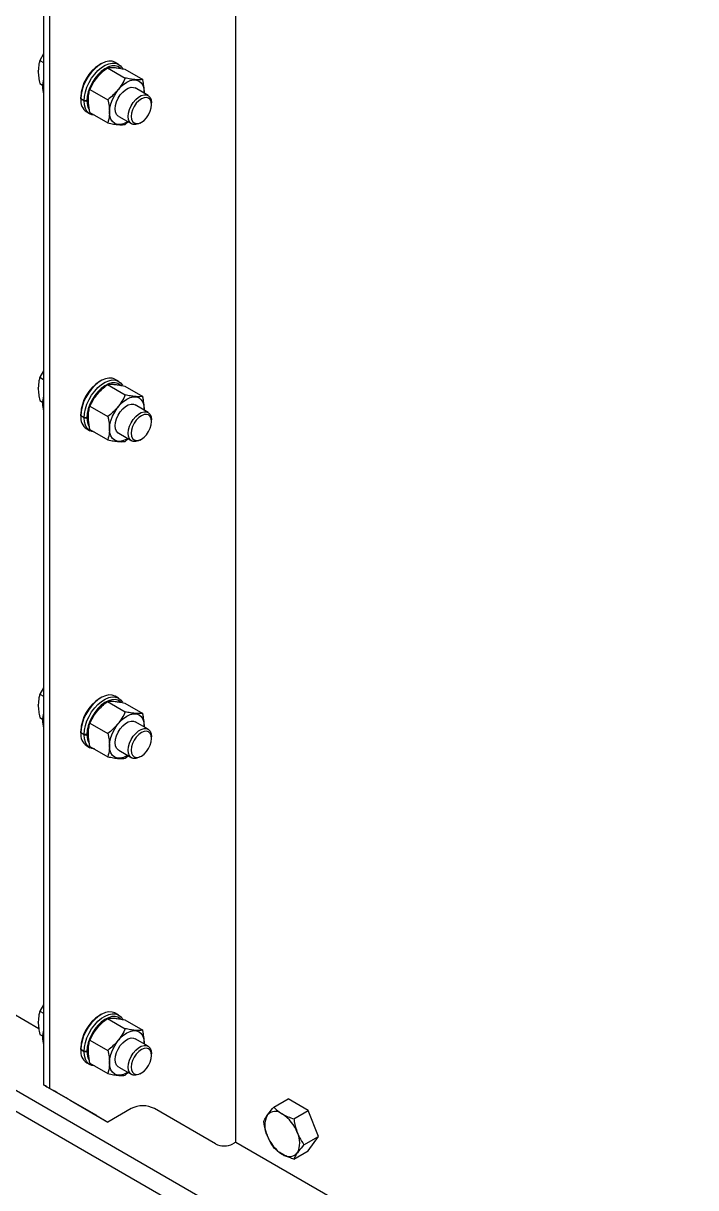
# Model space of a CAD drawing. Header units: millimetres. Extents: x 1293 to 41893, y 1011 to 26911.
# Drawn here: x 7381.7 to 7554.9, y 21902.5 to 22202.5 of the extents above; entities that cross this region are included whole.
import ezdxf

# ---------------------------------------------------------------- set-up
doc = ezdxf.new("R2010")
doc.units = ezdxf.units.MM
doc.header["$LTSCALE"] = 50
doc.layers.add('STRUC', color=4, linetype='Continuous')

msp = doc.modelspace()

# ---------------------------------------------------------------- linework, layer by layer
at = {"color": 7, "linetype": 'Continuous', "lineweight": 25}
for p, q in [((7436.4362742, 21914.2091743), (7436.4362742, 22368.7393658)), ((7386.8632843, 22357.4000026), (7386.8632843, 21929.0046652)), ((7388.5415749, 21928.0359321), (7388.5415749, 22354.9126081)), ((7386.8632843, 22194.5847072), (7385.9502796, 22192.9274821)), ((7385.9502796, 22192.9274821), (7386.8632843, 22192.4004157)), ((7401.7135385, 22192.0318193), (7401.3394219, 22191.8157762)), ((7403.3529795, 22191.058714), (7407.972429, 22188.3919626)), ((7406.2412298, 22191.9096703), (7405.3970857, 22192.3969843)), ((7407.8432393, 22190.6575042), (7412.4624254, 22187.9909048)), ((7385.5493253, 22190.1226907), (7385.5493253, 22190.2080438)), ((7385.9502796, 22186.9403204), (7386.6826445, 22186.5175352)), ((7398.8629832, 22185.4733127), (7403.4821692, 22182.8067133)), ((7413.8582336, 22183.8952737), (7410.5091968, 22185.8286315)), ((7412.849369, 22184.735137), (7412.8440517, 22184.4807484)), ((7396.5058365, 22183.0108374), (7396.5058365, 22183.4428533)), ((7397.3499805, 22182.5235233), (7396.5058365, 22183.0108374)), ((7396.5059967, 22183.0107449), (7396.5059979, 22182.9635712)), ((7397.350142, 22182.4762572), (7396.5059979, 22182.9635712)), ((7398.0983352, 22182.5235233), (7397.3499805, 22182.5235233)), ((7397.350142, 22182.4762572), (7398.0984851, 22182.4796528)), ((7398.4760396, 22182.7415675), (7398.0983352, 22182.5235233)), ((7398.4761778, 22182.7011244), (7398.0984851, 22182.4796528)), ((7414.7351577, 22181.5250481), (7414.7351577, 22181.957064)), ((7398.0316843, 22179.6383525), (7398.8758284, 22179.1510385)), ((7398.8629832, 22179.4857996), (7403.4821692, 22176.8192003)), ((7406.2762075, 22178.4960845), (7409.6252443, 22176.5627267)), ((7407.972429, 22176.4179904), (7408.7322064, 22177.0782665)), ((7411.7422255, 22176.7725917), (7412.116342, 22176.9886347)), ((7386.8632843, 22112.930626), (7385.9502796, 22111.273401)), ((7385.9502796, 22111.273401), (7386.8632843, 22110.7463346)), ((7401.7135385, 22110.3777381), (7401.3394219, 22110.161695)), ((7403.3529795, 22109.4046329), (7407.972429, 22106.7378814)), ((7406.2412298, 22110.2555892), (7405.3970857, 22110.7429032)), ((7385.5493253, 22108.4686096), (7385.5493253, 22108.5539626)), ((7407.8432393, 22109.003423), (7412.4624254, 22106.3368236)), ((7385.9502796, 22105.2862392), (7386.6826445, 22104.863454)), ((7398.8629832, 22103.8192315), (7403.4821692, 22101.1526321)), ((7413.8582336, 22102.2411925), (7410.5091968, 22104.1745503)), ((7396.5058365, 22101.3567562), (7396.5058365, 22101.7887721)), ((7397.3499805, 22100.8694422), (7396.5058365, 22101.3567562)), ((7396.5059967, 22101.3566637), (7396.5059979, 22101.30949)), ((7397.350142, 22100.822176), (7396.5059979, 22101.30949)), ((7398.0983352, 22100.8694422), (7397.3499805, 22100.8694422)), ((7397.350142, 22100.822176), (7398.0984851, 22100.8255716)), ((7398.4760396, 22101.0874863), (7398.0983352, 22100.8694422)), ((7398.4761778, 22101.0470432), (7398.0984851, 22100.8255716)), ((7412.849369, 22103.0810558), (7412.8440517, 22102.8266673)), ((7398.0316843, 22097.9842713), (7398.8758284, 22097.4969573)), ((7398.8629832, 22097.8317185), (7403.4821692, 22095.1651191)), ((7414.7351577, 22099.8709669), (7414.7351577, 22100.3029828)), ((7406.2762075, 22096.8420033), (7409.6252443, 22094.9086455)), ((7407.972429, 22094.7639092), (7408.7322064, 22095.4241853)), ((7411.7422255, 22095.1185105), (7412.116342, 22095.3345536)), ((7386.8632843, 22031.2765448), (7385.9502796, 22029.6193198)), ((7385.9502796, 22029.6193198), (7386.8632843, 22029.0922534)), ((7401.7135385, 22028.7236569), (7401.3394219, 22028.5076138)), ((7406.2412298, 22028.601508), (7405.3970857, 22029.088822)), ((7385.5493253, 22026.8145284), (7385.5493253, 22026.8998814)), ((7403.3529795, 22027.7505517), (7407.972429, 22025.0838002)), ((7407.8432393, 22027.3493418), (7412.4624254, 22024.6827424)), ((7385.9502796, 22023.632158), (7386.6826445, 22023.2093728)), ((7413.8582336, 22020.5871113), (7410.5091968, 22022.5204691)), ((7396.5058365, 22019.702675), (7396.5058365, 22020.1346909)), ((7397.3499805, 22019.215361), (7396.5058365, 22019.702675)), ((7396.5059967, 22019.7025825), (7396.5059979, 22019.6554088)), ((7397.350142, 22019.1680948), (7396.5059979, 22019.6554088)), ((7398.4760396, 22019.4334051), (7398.0983352, 22019.215361)), ((7398.4761778, 22019.392962), (7398.0984851, 22019.1714904)), ((7398.8629832, 22022.1651503), (7403.4821692, 22019.4985509)), ((7412.849369, 22021.4269746), (7412.8440517, 22021.1725861)), ((7398.0983352, 22019.215361), (7397.3499805, 22019.215361)), ((7397.350142, 22019.1680948), (7398.0984851, 22019.1714904)), ((7414.7351577, 22018.2168857), (7414.7351577, 22018.6489016)), ((7398.0316843, 22016.3301901), (7398.8758284, 22015.8428761)), ((7398.8629832, 22016.1776373), (7403.4821692, 22013.5110379)), ((7406.2762075, 22015.1879221), (7409.6252443, 22013.2545643)), ((7407.972429, 22013.109828), (7408.7322064, 22013.7701041)), ((7411.7422255, 22013.4644293), (7412.116342, 22013.6804724)), ((7357.5702979, 21959.7375334), (7385.6753817, 21943.5128139)), ((7386.8632843, 21949.6224636), (7385.9502796, 21947.9652386)), ((7385.9502796, 21947.9652386), (7386.8632843, 21947.4381722)), ((7406.2412298, 21946.9474268), (7405.3970857, 21947.4347408)), ((7385.5493253, 21945.1604472), (7385.5493253, 21945.2458002)), ((7401.7135385, 21947.0695757), (7401.3394219, 21946.8535326)), ((7403.3529795, 21946.0964705), (7407.972429, 21943.429719)), ((7407.8432393, 21945.6952606), (7412.4624254, 21943.0286612)), ((7385.9502796, 21941.9780769), (7386.6826445, 21941.5552916)), ((7360.6135706, 21938.6256169), (7538.161741, 21836.1292399)), ((7396.5058365, 21938.0485938), (7396.5058365, 21938.4806097)), ((7398.8629832, 21940.5110691), (7403.4821692, 21937.8444697)), ((7413.8582336, 21938.9330301), (7410.5091968, 21940.866388)), ((7412.849369, 21939.7728934), (7412.8440517, 21939.5185049)), ((7397.3499805, 21937.5612798), (7396.5058365, 21938.0485938)), ((7396.5059967, 21938.0485013), (7396.5059979, 21938.0013276)), ((7397.350142, 21937.5140136), (7396.5059979, 21938.0013276)), ((7398.0983352, 21937.5612798), (7397.3499805, 21937.5612798)), ((7397.350142, 21937.5140136), (7398.0984851, 21937.5174092)), ((7398.4760396, 21937.7793239), (7398.0983352, 21937.5612798)), ((7398.4761778, 21937.7388809), (7398.0984851, 21937.5174092)), ((7414.7351577, 21936.5628045), (7414.7351577, 21936.9948205)), ((7398.0316843, 21934.6761089), (7398.8758284, 21934.1887949)), ((7398.8629832, 21934.5235561), (7403.4821692, 21931.8569567)), ((7406.2762075, 21933.5338409), (7409.6252443, 21931.6004831)), ((7407.972429, 21931.4557468), (7408.7322064, 21932.1160229)), ((7411.7422255, 21931.8103481), (7412.116342, 21932.0263912)), ((7387.7932202, 21928.467948), (7389.2899296, 21927.6039161)), ((7387.7932202, 21928.4675267), (7397.521831, 21922.8494935)), ((7388.5415749, 21928.0359321), (7400.5152498, 21921.1214297)), ((7393.7800577, 21925.011399), (7403.5086685, 21919.3933658)), ((7446.2149259, 21923.1974773), (7449.9305211, 21925.3424448)), ((7455.1152744, 21922.3493504), (7449.9305211, 21925.3424448)), ((7397.521831, 21922.8494935), (7403.5086685, 21919.3933658)), ((7409.4955059, 21922.8494935), (7403.5086685, 21919.3933658)), ((7431.1977915, 21913.7771584), (7415.4823433, 21922.8494935)), ((7444.5362618, 21921.1480594), (7444.4993049, 21921.0954763)), ((7448.4433053, 21921.4481294), (7448.3693914, 21921.490799)), ((7451.3996792, 21920.204383), (7455.1152744, 21922.3493504)), ((7457.707651, 21915.6677691), (7455.1152744, 21922.3493504)), ((7444.4993049, 21915.9843601), (7444.5362618, 21915.8891074)), ((7452.3133918, 21916.5845), (7452.2764348, 21916.6797527)), ((7453.9920559, 21913.5228016), (7457.707651, 21915.6677691)), ((7455.1152744, 21911.9792821), (7457.707651, 21915.6677691)), ((7436.4362742, 21914.2091743), (7435.6879196, 21913.7771584)), ((7436.4362742, 21914.2091743), (7554.9255419, 21845.8067761)), ((7451.3996792, 21909.8343147), (7455.1152744, 21911.9792821)), ((7452.2764348, 21911.4208006), (7452.3133918, 21911.4733837)), ((7448.3693914, 21911.1207307), (7448.4433053, 21911.0780611))]:
    msp.add_line(p, q, dxfattribs=at)
at = {"color": 7, "linetype": 'Continuous', "lineweight": 25, "flags": 128}
for points in [[(7405.3970857, 22192.3969843), (7405.3027925, 22192.4487003), (7404.5720129, 22192.6959262), (7403.7496163, 22192.7290437), (7402.8619691, 22192.5469908), (7401.9375297, 22192.1556045), (7401.0059362, 22191.5674326), (7400.0970559, 22190.8013323), (7399.2400281, 22189.8818653), (7398.4623294, 22188.83851), (7397.7888934, 22187.7047171), (7397.2413108, 22186.5168364), (7396.8371372, 22185.3129522), (7396.5893309, 22184.1316616), (7396.5058365, 22183.0108374)], [(7397.3499805, 22182.5235233), (7397.4334749, 22183.6443476), (7397.6812813, 22184.8256382), (7398.0854548, 22186.0295224), (7398.6330375, 22187.2174031), (7399.3064735, 22188.351196), (7400.0841722, 22189.3945513), (7400.9412, 22190.3140183), (7401.8500803, 22191.0801186), (7402.7816738, 22191.6682905), (7403.7061131, 22192.0596768), (7404.5937604, 22192.2417297), (7405.416157, 22192.2086122), (7406.1469365, 22191.9613863), (7406.7626698, 22191.5079781), (7407.2380356, 22190.8729283)], [(7406.7332656, 22190.9585533), (7406.7234908, 22190.9672204), (7406.088072, 22191.365363), (7405.3388949, 22191.5453522), (7404.5029691, 22191.500699), (7403.6104315, 22191.2330133), (7402.6934605, 22190.7519458), (7401.7851147, 22190.07484), (7400.9181424, 22189.2261073), (7400.1237998, 22188.2363464), (7399.4307249, 22187.1412406), (7398.8639047, 22185.9802709), (7398.4437743, 22184.7952931), (7398.1854804, 22183.6290284), (7398.0983352, 22182.5235233)], [(7408.6110624, 22177.1482014), (7408.3927021, 22177.0159637), (7407.5232496, 22176.6129259), (7406.6872096, 22176.4231497), (7405.9167107, 22176.4539281), (7405.2413628, 22176.7040782), (7404.6871191, 22177.1639869), (7404.2752789, 22177.8159803), (7404.0216689, 22178.6350025), (7403.9360353, 22179.589579), (7404.0216689, 22180.643026), (7404.2752789, 22181.75486), (7404.6871191, 22182.882354), (7405.2413628, 22183.9821789), (7405.9167107, 22185.0120691), (7406.6872096, 22185.9324465), (7407.5232496, 22186.7079416), (7408.3927021, 22187.3087524), (7409.2621547, 22187.7117901), (7410.0981947, 22187.9015663), (7410.8686936, 22187.8707879), (7411.5440415, 22187.6206378), (7412.0982852, 22187.1607291), (7412.5101254, 22186.5087357), (7412.7637354, 22185.6897135), (7412.849369, 22184.735137)], [(7406.2762075, 22178.4960845), (7406.1520961, 22178.5766746), (7405.7421615, 22179.0258298), (7405.4862667, 22179.6572686), (7405.3992834, 22180.4342942), (7405.4862667, 22181.3117485), (7405.7421615, 22182.2386371), (7406.1520961, 22183.1610927), (7406.6922465, 22184.0255055), (7407.3312212, 22184.7816389), (7408.0318854, 22185.3855492), (7408.7535189, 22185.8021394), (7409.454183, 22186.0071987), (7410.0931578, 22185.9888098), (7410.5091968, 22185.8286315)], [(7400.0295906, 22178.8123315), (7399.3386102, 22178.9438974), (7398.6601149, 22179.2910907), (7398.1066049, 22179.838318), (7397.6958259, 22180.5680351), (7397.4409478, 22181.4568467), (7397.350142, 22182.4762572)], [(7411.7422255, 22176.7725917), (7411.3809222, 22176.5892188), (7410.6802581, 22176.3841595), (7410.0412833, 22176.4025484), (7409.5011329, 22176.6433167), (7409.0911984, 22177.092472), (7408.8353036, 22177.7239108), (7408.7483203, 22178.5009363), (7408.8353036, 22179.3783907), (7409.0911984, 22180.3052793), (7409.5011329, 22181.2277349), (7410.0412833, 22182.0921477), (7410.6802581, 22182.8482811), (7411.3809222, 22183.4521914), (7412.1025557, 22183.8687815), (7412.8032199, 22184.0738408), (7413.4421946, 22184.055452), (7413.9823451, 22183.8146836), (7414.3922796, 22183.3655284), (7414.6481744, 22182.7340896), (7414.7351577, 22181.957064)], [(7414.7351577, 22181.5250481), (7414.6459092, 22182.2563509), (7414.3842459, 22182.8347726), (7413.9679997, 22183.2208946), (7413.425537, 22183.3884034), (7412.7938259, 22183.3258835), (7412.1159163, 22183.0375955), (7411.4380068, 22182.5431858), (7410.8062956, 22181.8763475), (7410.263833, 22181.0825247), (7409.8475868, 22180.2158151), (7409.5859234, 22179.3352833), (7409.496675, 22178.5009363), (7409.5859234, 22177.7696335), (7409.8475868, 22177.1912118), (7410.263833, 22176.8050898), (7410.8062956, 22176.637581), (7411.4380068, 22176.700101), (7412.1159163, 22176.9883889), (7412.7938259, 22177.4827987), (7413.425537, 22178.1496369), (7413.9679997, 22178.9434597), (7414.3842459, 22179.8101694), (7414.6459092, 22180.6907011), (7414.7351577, 22181.5250481)], [(7405.3970857, 22110.7429032), (7405.3027925, 22110.7946191), (7404.5720129, 22111.041845), (7403.7496163, 22111.0749625), (7402.8619691, 22110.8929096), (7401.9375297, 22110.5015233), (7401.0059362, 22109.9133514), (7400.0970559, 22109.1472511), (7399.2400281, 22108.2277841), (7398.4623294, 22107.1844288), (7397.7888934, 22106.0506359), (7397.2413108, 22104.8627553), (7396.8371372, 22103.6588711), (7396.5893309, 22102.4775804), (7396.5058365, 22101.3567562)], [(7397.3499805, 22100.8694422), (7397.4334749, 22101.9902664), (7397.6812813, 22103.171557), (7398.0854548, 22104.3754413), (7398.6330375, 22105.5633219), (7399.3064735, 22106.6971148), (7400.0841722, 22107.7404701), (7400.9412, 22108.6599371), (7401.8500803, 22109.4260374), (7402.7816738, 22110.0142093), (7403.7061131, 22110.4055956), (7404.5937604, 22110.5876485), (7405.416157, 22110.554531), (7406.1469365, 22110.3073051), (7406.7626698, 22109.8538969), (7407.2380356, 22109.2188471)], [(7406.7332656, 22109.3044721), (7406.7234908, 22109.3131392), (7406.088072, 22109.7112818), (7405.3388949, 22109.891271), (7404.5029691, 22109.8466178), (7403.6104315, 22109.5789321), (7402.6934605, 22109.0978646), (7401.7851147, 22108.4207588), (7400.9181424, 22107.5720261), (7400.1237998, 22106.5822652), (7399.4307249, 22105.4871594), (7398.8639047, 22104.3261897), (7398.4437743, 22103.1412119), (7398.1854804, 22101.9749472), (7398.0983352, 22100.8694422)], [(7408.6110624, 22095.4941202), (7408.3927021, 22095.3618825), (7407.5232496, 22094.9588447), (7406.6872096, 22094.7690685), (7405.9167107, 22094.7998469), (7405.2413628, 22095.049997), (7404.6871191, 22095.5099058), (7404.2752789, 22096.1618991), (7404.0216689, 22096.9809213), (7403.9360353, 22097.9354978), (7404.0216689, 22098.9889448), (7404.2752789, 22100.1007788), (7404.6871191, 22101.2282728), (7405.2413628, 22102.3280977), (7405.9167107, 22103.3579879), (7406.6872096, 22104.2783653), (7407.5232496, 22105.0538604), (7408.3927021, 22105.6546712), (7409.2621547, 22106.0577089), (7410.0981947, 22106.2474851), (7410.8686936, 22106.2167068), (7411.5440415, 22105.9665566), (7412.0982852, 22105.5066479), (7412.5101254, 22104.8546545), (7412.7637354, 22104.0356323), (7412.849369, 22103.0810558)], [(7406.2762075, 22096.8420033), (7406.1520961, 22096.9225934), (7405.7421615, 22097.3717486), (7405.4862667, 22098.0031874), (7405.3992834, 22098.780213), (7405.4862667, 22099.6576673), (7405.7421615, 22100.584556), (7406.1520961, 22101.5070116), (7406.6922465, 22102.3714243), (7407.3312212, 22103.1275577), (7408.0318854, 22103.731468), (7408.7535189, 22104.1480582), (7409.454183, 22104.3531175), (7410.0931578, 22104.3347286), (7410.5091968, 22104.1745503)], [(7400.0295906, 22097.1582503), (7399.3386102, 22097.2898163), (7398.6601149, 22097.6370095), (7398.1066049, 22098.1842368), (7397.6958259, 22098.9139539), (7397.4409478, 22099.8027655), (7397.350142, 22100.822176)], [(7411.7422255, 22095.1185105), (7411.3809222, 22094.9351376), (7410.6802581, 22094.7300783), (7410.0412833, 22094.7484672), (7409.5011329, 22094.9892356), (7409.0911984, 22095.4383908), (7408.8353036, 22096.0698296), (7408.7483203, 22096.8468552), (7408.8353036, 22097.7243095), (7409.0911984, 22098.6511981), (7409.5011329, 22099.5736537), (7410.0412833, 22100.4380665), (7410.6802581, 22101.1941999), (7411.3809222, 22101.7981102), (7412.1025557, 22102.2147004), (7412.8032199, 22102.4197596), (7413.4421946, 22102.4013708), (7413.9823451, 22102.1606024), (7414.3922796, 22101.7114472), (7414.6481744, 22101.0800084), (7414.7351577, 22100.3029828)], [(7414.7351577, 22099.8709669), (7414.6459092, 22100.6022697), (7414.3842459, 22101.1806914), (7413.9679997, 22101.5668134), (7413.425537, 22101.7343222), (7412.7938259, 22101.6718023), (7412.1159163, 22101.3835143), (7411.4380068, 22100.8891046), (7410.8062956, 22100.2222663), (7410.263833, 22099.4284435), (7409.8475868, 22098.5617339), (7409.5859234, 22097.6812021), (7409.496675, 22096.8468552), (7409.5859234, 22096.1155523), (7409.8475868, 22095.5371306), (7410.263833, 22095.1510086), (7410.8062956, 22094.9834998), (7411.4380068, 22095.0460198), (7412.1159163, 22095.3343078), (7412.7938259, 22095.8287175), (7413.425537, 22096.4955557), (7413.9679997, 22097.2893785), (7414.3842459, 22098.1560882), (7414.6459092, 22099.0366199), (7414.7351577, 22099.8709669)], [(7405.3970857, 22029.088822), (7405.3027925, 22029.1405379), (7404.5720129, 22029.3877639), (7403.7496163, 22029.4208813), (7402.8619691, 22029.2388285), (7401.9375297, 22028.8474421), (7401.0059362, 22028.2592702), (7400.0970559, 22027.49317), (7399.2400281, 22026.5737029), (7398.4623294, 22025.5303476), (7397.7888934, 22024.3965547), (7397.2413108, 22023.2086741), (7396.8371372, 22022.0047899), (7396.5893309, 22020.8234992), (7396.5058365, 22019.702675)], [(7397.3499805, 22019.215361), (7397.4334749, 22020.3361852), (7397.6812813, 22021.5174759), (7398.0854548, 22022.7213601), (7398.6330375, 22023.9092407), (7399.3064735, 22025.0430336), (7400.0841722, 22026.0863889), (7400.9412, 22027.005856), (7401.8500803, 22027.7719562), (7402.7816738, 22028.3601281), (7403.7061131, 22028.7515144), (7404.5937604, 22028.9335673), (7405.416157, 22028.9004499), (7406.1469365, 22028.6532239), (7406.7626698, 22028.1998157), (7407.2380356, 22027.5647659)], [(7406.7332656, 22027.6503909), (7406.7234908, 22027.659058), (7406.088072, 22028.0572006), (7405.3388949, 22028.2371898), (7404.5029691, 22028.1925366), (7403.6104315, 22027.9248509), (7402.6934605, 22027.4437834), (7401.7851147, 22026.7666776), (7400.9181424, 22025.9179449), (7400.1237998, 22024.928184), (7399.4307249, 22023.8330782), (7398.8639047, 22022.6721085), (7398.4437743, 22021.4871307), (7398.1854804, 22020.320866), (7398.0983352, 22019.215361)], [(7408.6110624, 22013.840039), (7408.3927021, 22013.7078013), (7407.5232496, 22013.3047635), (7406.6872096, 22013.1149873), (7405.9167107, 22013.1457657), (7405.2413628, 22013.3959158), (7404.6871191, 22013.8558246), (7404.2752789, 22014.5078179), (7404.0216689, 22015.3268401), (7403.9360353, 22016.2814166), (7404.0216689, 22017.3348636), (7404.2752789, 22018.4466976), (7404.6871191, 22019.5741916), (7405.2413628, 22020.6740165), (7405.9167107, 22021.7039067), (7406.6872096, 22022.6242841), (7407.5232496, 22023.3997792), (7408.3927021, 22024.00059), (7409.2621547, 22024.4036277), (7410.0981947, 22024.5934039), (7410.8686936, 22024.5626256), (7411.5440415, 22024.3124754), (7412.0982852, 22023.8525667), (7412.5101254, 22023.2005733), (7412.7637354, 22022.3815511), (7412.849369, 22021.4269746)], [(7406.2762075, 22015.1879221), (7406.1520961, 22015.2685122), (7405.7421615, 22015.7176674), (7405.4862667, 22016.3491063), (7405.3992834, 22017.1261318), (7405.4862667, 22018.0035861), (7405.7421615, 22018.9304748), (7406.1520961, 22019.8529304), (7406.6922465, 22020.7173431), (7407.3312212, 22021.4734765), (7408.0318854, 22022.0773868), (7408.7535189, 22022.493977), (7409.454183, 22022.6990363), (7410.0931578, 22022.6806474), (7410.5091968, 22022.5204691)], [(7411.7422255, 22013.4644293), (7411.3809222, 22013.2810565), (7410.6802581, 22013.0759972), (7410.0412833, 22013.094386), (7409.5011329, 22013.3351544), (7409.0911984, 22013.7843096), (7408.8353036, 22014.4157484), (7408.7483203, 22015.192774), (7408.8353036, 22016.0702283), (7409.0911984, 22016.997117), (7409.5011329, 22017.9195725), (7410.0412833, 22018.7839853), (7410.6802581, 22019.5401187), (7411.3809222, 22020.144029), (7412.1025557, 22020.5606192), (7412.8032199, 22020.7656785), (7413.4421946, 22020.7472896), (7413.9823451, 22020.5065213), (7414.3922796, 22020.057366), (7414.6481744, 22019.4259272), (7414.7351577, 22018.6489016)], [(7414.7351577, 22018.2168857), (7414.6459092, 22018.9481886), (7414.3842459, 22019.5266102), (7413.9679997, 22019.9127323), (7413.425537, 22020.080241), (7412.7938259, 22020.0177211), (7412.1159163, 22019.7294331), (7411.4380068, 22019.2350234), (7410.8062956, 22018.5681852), (7410.263833, 22017.7743624), (7409.8475868, 22016.9076527), (7409.5859234, 22016.027121), (7409.496675, 22015.192774), (7409.5859234, 22014.4614711), (7409.8475868, 22013.8830494), (7410.263833, 22013.4969274), (7410.8062956, 22013.3294186), (7411.4380068, 22013.3919386), (7412.1159163, 22013.6802266), (7412.7938259, 22014.1746363), (7413.425537, 22014.8414745), (7413.9679997, 22015.6352973), (7414.3842459, 22016.502007), (7414.6459092, 22017.3825387), (7414.7351577, 22018.2168857)], [(7400.0295906, 22015.5041691), (7399.3386102, 22015.6357351), (7398.6601149, 22015.9829283), (7398.1066049, 22016.5301556), (7397.6958259, 22017.2598727), (7397.4409478, 22018.1486843), (7397.350142, 22019.1680948)], [(7405.3970857, 21947.4347408), (7405.3027925, 21947.4864568), (7404.5720129, 21947.7336827), (7403.7496163, 21947.7668001), (7402.8619691, 21947.5847473), (7401.9375297, 21947.1933609), (7401.0059362, 21946.605189), (7400.0970559, 21945.8390888), (7399.2400281, 21944.9196217), (7398.4623294, 21943.8762664), (7397.7888934, 21942.7424735), (7397.2413108, 21941.5545929), (7396.8371372, 21940.3507087), (7396.5893309, 21939.169418), (7396.5058365, 21938.0485938)], [(7397.3499805, 21937.5612798), (7397.4334749, 21938.682104), (7397.6812813, 21939.8633947), (7398.0854548, 21941.0672789), (7398.6330375, 21942.2551595), (7399.3064735, 21943.3889524), (7400.0841722, 21944.4323077), (7400.9412, 21945.3517748), (7401.8500803, 21946.117875), (7402.7816738, 21946.7060469), (7403.7061131, 21947.0974333), (7404.5937604, 21947.2794861), (7405.416157, 21947.2463687), (7406.1469365, 21946.9991428), (7406.7626698, 21946.5457345), (7407.2380356, 21945.9106847)], [(7406.7332656, 21945.9963097), (7406.7234908, 21946.0049769), (7406.088072, 21946.4031194), (7405.3388949, 21946.5831086), (7404.5029691, 21946.5384555), (7403.6104315, 21946.2707698), (7402.6934605, 21945.7897022), (7401.7851147, 21945.1125965), (7400.9181424, 21944.2638637), (7400.1237998, 21943.2741028), (7399.4307249, 21942.178997), (7398.8639047, 21941.0180273), (7398.4437743, 21939.8330495), (7398.1854804, 21938.6667848), (7398.0983352, 21937.5612798)], [(7408.6110624, 21932.1859578), (7408.3927021, 21932.0537201), (7407.5232496, 21931.6506823), (7406.6872096, 21931.4609061), (7405.9167107, 21931.4916845), (7405.2413628, 21931.7418346), (7404.6871191, 21932.2017434), (7404.2752789, 21932.8537367), (7404.0216689, 21933.6727589), (7403.9360353, 21934.6273354), (7404.0216689, 21935.6807824), (7404.2752789, 21936.7926164), (7404.6871191, 21937.9201104), (7405.2413628, 21939.0199353), (7405.9167107, 21940.0498255), (7406.6872096, 21940.970203), (7407.5232496, 21941.745698), (7408.3927021, 21942.3465088), (7409.2621547, 21942.7495465), (7410.0981947, 21942.9393227), (7410.8686936, 21942.9085444), (7411.5440415, 21942.6583943), (7412.0982852, 21942.1984855), (7412.5101254, 21941.5464921), (7412.7637354, 21940.7274699), (7412.849369, 21939.7728934)], [(7406.2762075, 21933.5338409), (7406.1520961, 21933.614431), (7405.7421615, 21934.0635862), (7405.4862667, 21934.6950251), (7405.3992834, 21935.4720506), (7405.4862667, 21936.3495049), (7405.7421615, 21937.2763936), (7406.1520961, 21938.1988492), (7406.6922465, 21939.0632619), (7407.3312212, 21939.8193953), (7408.0318854, 21940.4233056), (7408.7535189, 21940.8398958), (7409.454183, 21941.0449551), (7410.0931578, 21941.0265662), (7410.5091968, 21940.866388)], [(7411.7422255, 21931.8103481), (7411.3809222, 21931.6269753), (7410.6802581, 21931.421916), (7410.0412833, 21931.4403048), (7409.5011329, 21931.6810732), (7409.0911984, 21932.1302284), (7408.8353036, 21932.7616672), (7408.7483203, 21933.5386928), (7408.8353036, 21934.4161471), (7409.0911984, 21935.3430358), (7409.5011329, 21936.2654914), (7410.0412833, 21937.1299041), (7410.6802581, 21937.8860375), (7411.3809222, 21938.4899478), (7412.1025557, 21938.906538), (7412.8032199, 21939.1115973), (7413.4421946, 21939.0932084), (7413.9823451, 21938.8524401), (7414.3922796, 21938.4032848), (7414.6481744, 21937.771846), (7414.7351577, 21936.9948205)], [(7414.7351577, 21936.5628045), (7414.6459092, 21937.2941074), (7414.3842459, 21937.8725291), (7413.9679997, 21938.2586511), (7413.425537, 21938.4261598), (7412.7938259, 21938.3636399), (7412.1159163, 21938.0753519), (7411.4380068, 21937.5809422), (7410.8062956, 21936.914104), (7410.263833, 21936.1202812), (7409.8475868, 21935.2535715), (7409.5859234, 21934.3730398), (7409.496675, 21933.5386928), (7409.5859234, 21932.8073899), (7409.8475868, 21932.2289682), (7410.263833, 21931.8428462), (7410.8062956, 21931.6753375), (7411.4380068, 21931.7378574), (7412.1159163, 21932.0261454), (7412.7938259, 21932.5205551), (7413.425537, 21933.1873933), (7413.9679997, 21933.9812161), (7414.3842459, 21934.8479258), (7414.6459092, 21935.7284575), (7414.7351577, 21936.5628045)], [(7400.0295906, 21933.8500879), (7399.3386102, 21933.9816539), (7398.6601149, 21934.3288471), (7398.1066049, 21934.8760745), (7397.6958259, 21935.6057915), (7397.4409478, 21936.4946032), (7397.350142, 21937.5140136)]]:
    msp.add_lwpolyline(points, dxfattribs=at)
at = {"color": 7, "linetype": 'Continuous', "lineweight": 25}
for centre, radius, start, end in [((7406.9022516, 22183.0227768), 10.4048985, 122.319205589, 177.686170944), ((7396.5879771, 22186.1710328), 9.9161331, 168.723239072, 191.276760928), ((7400.0470836, 22182.575683), 3.5622668, 173.748781699, 235.544697782), ((7402.2669298, 22182.3329784), 4.1710244, 177.984775192, 210.649461484), ((7406.9022516, 22101.3686956), 10.4048985, 122.319205589, 177.686170943), ((7396.5879771, 22104.5169517), 9.9161331, 168.723239072, 191.276760928), ((7400.0470836, 22100.9216019), 3.5622668, 173.7487817, 235.544697782), ((7402.2669298, 22100.6788973), 4.1710244, 177.984775192, 210.649461484), ((7406.9022516, 22019.7146144), 10.4048985, 122.319205589, 177.686170943), ((7396.5879771, 22022.8628705), 9.9161331, 168.723239072, 191.276760928), ((7400.0470836, 22019.2675207), 3.5622668, 173.748781699, 235.544697782), ((7402.2669298, 22019.0248161), 4.1710244, 177.984775192, 210.649461484), ((7406.9022516, 21938.0605332), 10.4048985, 122.319205589, 177.686170944), ((7396.5879771, 21941.2087893), 9.9161331, 168.723239072, 191.276760928), ((7400.0470836, 21937.6134395), 3.5622668, 173.748781699, 235.544697782), ((7402.2669298, 21937.3707349), 4.1710244, 177.984775192, 210.649461484), ((7412.4889246, 21917.0722166), 6.5067261, 62.609672237, 117.390327763), ((7449.709313, 21918.5399182), 5.8030218, 153.87161367, 206.12838633), ((7446.6321409, 21919.3140143), 2.7850369, 51.407298225, 138.811737837), ((7443.1346445, 21913.2558375), 9.7619427, 20.532654626, 57.05648857), ((7453.6780521, 21919.3130225), 9.7619427, 200.532654627, 237.05648857), ((7447.1033836, 21914.0289419), 5.8030218, 333.87161367, 26.12838633), ((7433.4428555, 21918.1101161), 4.8800446, 242.609672236, 297.390327764), ((7450.1805557, 21913.2548458), 2.7850369, 231.407298225, 318.811737837)]:
    msp.add_arc(centre, radius, start, end, dxfattribs=at)
for centre, start_param, end_param in [((7390.0382843, 21927.1714788), 2.3562351175, 3.9270314404), ((7391.5349936, 21926.3074469), 0.785438803, 2.3562351108)]:
    msp.add_ellipse(centre, major_axis=(3.175, -1.8331864), ratio=0.0000703729, start_param=start_param, end_param=end_param, dxfattribs=at)
for points, knots in [([(7385.9502796, 22192.9274821), (7385.868144, 22192.6281344), (7385.6397328, 22191.7956766), (7385.5846199, 22190.8278468), (7385.5493253, 22190.2080438)], [0, 0, 0, 0, 0.3595950484, 1, 1, 1, 1]), ([(7398.8629832, 22185.4733127), (7399.1368705, 22186.0249748), (7399.690584, 22187.1402614), (7400.772252, 22188.6418183), (7402.0138452, 22189.9573026), (7402.903883, 22190.6893411), (7403.3529795, 22191.058714)], [0, 0, 0, 0, 0.2646176718, 0.5349733347, 0.7653562273, 1, 1, 1, 1]), ([(7403.3529795, 22191.058714), (7403.6268765, 22191.0907588), (7404.1806102, 22191.1555434), (7405.2623351, 22191.1006833), (7406.5040047, 22190.9283832), (7407.3941094, 22190.748347), (7407.8432393, 22190.6575042)], [0, 0, 0, 0, 0.2646061211, 0.5349506065, 0.7653448938, 1, 1, 1, 1]), ([(7385.5493253, 22190.1226907), (7385.5722322, 22189.6000265), (7385.6171902, 22188.5742284), (7385.840668, 22187.4779993), (7385.9502796, 22186.9403204)], [0, 0, 0, 0, 0.5095195514, 1, 1, 1, 1]), ([(7407.972429, 22188.3919626), (7407.6985321, 22187.8403297), (7407.1447984, 22186.7251008), (7406.0630735, 22185.2236007), (7404.8214039, 22183.908139), (7403.9312992, 22183.1760909), (7403.4821692, 22182.8067133)], [0, 0, 0, 0, 0.26460612106, 0.53495060651, 0.76534489377, 1, 1, 1, 1]), ([(7412.4624254, 22187.9909048), (7412.1885381, 22187.9588481), (7411.6348246, 22187.8940396), (7410.5531565, 22187.9488604), (7409.3115633, 22188.1211222), (7408.4215255, 22188.3011327), (7407.972429, 22188.3919626)], [0, 0, 0, 0, 0.2646176718, 0.5349733347, 0.7653562273, 1, 1, 1, 1]), ([(7412.8346064, 22184.4862011), (7412.8443589, 22184.814209), (7412.8692899, 22185.6527186), (7412.6962467, 22186.8552762), (7412.5208676, 22187.7070614), (7412.4624254, 22187.9909048)], [0, 0, 0, 0, 0.2999214847, 0.7667103704, 1, 1, 1, 1]), ([(7398.8629832, 22179.4857996), (7398.709221, 22180.2973369), (7398.4506861, 22181.6618513), (7398.4519119, 22183.4381529), (7398.6266284, 22184.6089626), (7398.8039077, 22185.2572737), (7398.8629832, 22185.4733127)], [0, 0, 0, 0, 0.3661794341, 0.6156922034, 0.8719357593, 1, 1, 1, 1]), ([(7403.4821692, 22182.8067133), (7403.5412462, 22182.5224624), (7403.7155704, 22181.6836958), (7403.8921898, 22180.3107907), (7403.8971273, 22178.5303394), (7403.6359197, 22177.4532125), (7403.4821692, 22176.8192003)], [0, 0, 0, 0, 0.1280647744, 0.377893031, 0.6338190398, 1, 1, 1, 1]), ([(7403.4821692, 22176.8192003), (7403.9877394, 22176.7175093), (7405.0098425, 22176.5119223), (7406.2628885, 22176.3581671), (7407.2530554, 22176.3310506), (7407.7311775, 22176.388834), (7407.972429, 22176.4179904)], [0, 0, 0, 0, 0.2646176718, 0.5349733347, 0.7653562273, 1, 1, 1, 1]), ([(7385.9502796, 22111.273401), (7385.868144, 22110.9740532), (7385.6397328, 22110.1415954), (7385.5846199, 22109.1737656), (7385.5493253, 22108.5539626)], [0, 0, 0, 0, 0.3595950484, 1, 1, 1, 1]), ([(7398.8629832, 22103.8192315), (7399.1368705, 22104.3708936), (7399.690584, 22105.4861802), (7400.772252, 22106.9877371), (7402.0138452, 22108.3032214), (7402.903883, 22109.0352599), (7403.3529795, 22109.4046329)], [0, 0, 0, 0, 0.2646176718, 0.5349733347, 0.7653562273, 1, 1, 1, 1]), ([(7403.3529795, 22109.4046329), (7403.6268765, 22109.4366777), (7404.1806102, 22109.5014622), (7405.2623351, 22109.4466022), (7406.5040047, 22109.274302), (7407.3941094, 22109.0942658), (7407.8432393, 22109.003423)], [0, 0, 0, 0, 0.2646061211, 0.5349506065, 0.7653448938, 1, 1, 1, 1]), ([(7385.5493253, 22108.4686096), (7385.5722322, 22107.9459453), (7385.6171902, 22106.9201472), (7385.840668, 22105.8239182), (7385.9502796, 22105.2862392)], [0, 0, 0, 0, 0.5095195514, 1, 1, 1, 1]), ([(7407.972429, 22106.7378814), (7407.6985321, 22106.1862485), (7407.1447984, 22105.0710196), (7406.0630735, 22103.5695195), (7404.8214039, 22102.2540578), (7403.9312992, 22101.5220097), (7403.4821692, 22101.1526321)], [0, 0, 0, 0, 0.2646061211, 0.5349506065, 0.7653448938, 1, 1, 1, 1]), ([(7412.4624254, 22106.3368236), (7412.1885381, 22106.3047669), (7411.6348246, 22106.2399584), (7410.5531565, 22106.2947792), (7409.3115633, 22106.467041), (7408.4215255, 22106.6470515), (7407.972429, 22106.7378814)], [0, 0, 0, 0, 0.2646176718, 0.5349733347, 0.7653562273, 1, 1, 1, 1]), ([(7398.8629832, 22097.8317185), (7398.709221, 22098.6432557), (7398.4506861, 22100.0077701), (7398.4519119, 22101.7840717), (7398.6266284, 22102.9548814), (7398.8039077, 22103.6031925), (7398.8629832, 22103.8192315)], [0, 0, 0, 0, 0.3661794341, 0.6156922034, 0.8719357593, 1, 1, 1, 1]), ([(7412.8346064, 22102.8321199), (7412.8443589, 22103.1601278), (7412.8692899, 22103.9986374), (7412.6962467, 22105.201195), (7412.5208676, 22106.0529802), (7412.4624254, 22106.3368236)], [0, 0, 0, 0, 0.29992148466, 0.76671037044, 1, 1, 1, 1]), ([(7403.4821692, 22101.1526321), (7403.5412462, 22100.8683812), (7403.7155704, 22100.0296146), (7403.8921898, 22098.6567095), (7403.8971273, 22096.8762582), (7403.6359197, 22095.7991313), (7403.4821692, 22095.1651191)], [0, 0, 0, 0, 0.1280647744, 0.377893031, 0.6338190398, 1, 1, 1, 1]), ([(7403.4821692, 22095.1651191), (7403.9877394, 22095.0634281), (7405.0098425, 22094.8578411), (7406.2628885, 22094.7040859), (7407.2530554, 22094.6769694), (7407.7311775, 22094.7347528), (7407.972429, 22094.7639092)], [0, 0, 0, 0, 0.2646176718, 0.5349733347, 0.7653562273, 1, 1, 1, 1]), ([(7385.9502796, 22029.6193198), (7385.868144, 22029.319972), (7385.6397328, 22028.4875142), (7385.5846199, 22027.5196844), (7385.5493253, 22026.8998814)], [0, 0, 0, 0, 0.3595950484, 1, 1, 1, 1]), ([(7385.5493253, 22026.8145284), (7385.5722322, 22026.2918642), (7385.6171902, 22025.266066), (7385.840668, 22024.169837), (7385.9502796, 22023.632158)], [0, 0, 0, 0, 0.5095195514, 1, 1, 1, 1]), ([(7398.8629832, 22022.1651503), (7399.1368705, 22022.7168124), (7399.690584, 22023.832099), (7400.772252, 22025.3336559), (7402.0138452, 22026.6491402), (7402.903883, 22027.3811787), (7403.3529795, 22027.7505517)], [0, 0, 0, 0, 0.2646176718, 0.5349733347, 0.7653562273, 1, 1, 1, 1]), ([(7403.3529795, 22027.7505517), (7403.6268765, 22027.7825965), (7404.1806102, 22027.847381), (7405.2623351, 22027.792521), (7406.5040047, 22027.6202208), (7407.3941094, 22027.4401846), (7407.8432393, 22027.3493418)], [0, 0, 0, 0, 0.2646061211, 0.5349506065, 0.7653448938, 1, 1, 1, 1]), ([(7407.972429, 22025.0838002), (7407.6985321, 22024.5321673), (7407.1447984, 22023.4169384), (7406.0630735, 22021.9154383), (7404.8214039, 22020.5999766), (7403.9312992, 22019.8679285), (7403.4821692, 22019.4985509)], [0, 0, 0, 0, 0.26460612106, 0.53495060651, 0.76534489377, 1, 1, 1, 1]), ([(7412.4624254, 22024.6827424), (7412.1885381, 22024.6506857), (7411.6348246, 22024.5858772), (7410.5531565, 22024.640698), (7409.3115633, 22024.8129598), (7408.4215255, 22024.9929703), (7407.972429, 22025.0838002)], [0, 0, 0, 0, 0.2646176718, 0.5349733347, 0.7653562273, 1, 1, 1, 1]), ([(7412.8346064, 22021.1780387), (7412.8443589, 22021.5060466), (7412.8692899, 22022.3445562), (7412.6962467, 22023.5471138), (7412.5208676, 22024.398899), (7412.4624254, 22024.6827424)], [0, 0, 0, 0, 0.2999214847, 0.7667103704, 1, 1, 1, 1]), ([(7398.8629832, 22016.1776373), (7398.709221, 22016.9891745), (7398.4506861, 22018.3536889), (7398.4519119, 22020.1299905), (7398.6266284, 22021.3008002), (7398.8039077, 22021.9491113), (7398.8629832, 22022.1651503)], [0, 0, 0, 0, 0.3661794341, 0.6156922034, 0.8719357593, 1, 1, 1, 1]), ([(7403.4821692, 22019.4985509), (7403.5412462, 22019.2143), (7403.7155704, 22018.3755334), (7403.8921898, 22017.0026283), (7403.8971273, 22015.2221771), (7403.6359197, 22014.1450501), (7403.4821692, 22013.5110379)], [0, 0, 0, 0, 0.1280647744, 0.377893031, 0.6338190398, 1, 1, 1, 1]), ([(7403.4821692, 22013.5110379), (7403.9877394, 22013.4093469), (7405.0098425, 22013.2037599), (7406.2628885, 22013.0500048), (7407.2530554, 22013.0228882), (7407.7311775, 22013.0806716), (7407.972429, 22013.109828)], [0, 0, 0, 0, 0.2646176718, 0.5349733347, 0.76535622725, 1, 1, 1, 1]), ([(7385.9502796, 21947.9652386), (7385.868144, 21947.6658909), (7385.6397328, 21946.833433), (7385.5846199, 21945.8656032), (7385.5493253, 21945.2458002)], [0, 0, 0, 0, 0.3595950484, 1, 1, 1, 1]), ([(7385.5493253, 21945.1604472), (7385.5722322, 21944.637783), (7385.6171902, 21943.6119848), (7385.840668, 21942.5157558), (7385.9502796, 21941.9780769)], [0, 0, 0, 0, 0.5095195514, 1, 1, 1, 1]), ([(7398.8629832, 21940.5110691), (7399.1368705, 21941.0627312), (7399.690584, 21942.1780178), (7400.772252, 21943.6795747), (7402.0138452, 21944.995059), (7402.903883, 21945.7270975), (7403.3529795, 21946.0964705)], [0, 0, 0, 0, 0.2646176718, 0.5349733347, 0.7653562273, 1, 1, 1, 1]), ([(7403.3529795, 21946.0964705), (7403.6268765, 21946.1285153), (7404.1806102, 21946.1932998), (7405.2623351, 21946.1384398), (7406.5040047, 21945.9661396), (7407.3941094, 21945.7861034), (7407.8432393, 21945.6952606)], [0, 0, 0, 0, 0.2646061211, 0.5349506065, 0.7653448938, 1, 1, 1, 1]), ([(7407.972429, 21943.429719), (7407.6985321, 21942.8780861), (7407.1447984, 21941.7628572), (7406.0630735, 21940.2613571), (7404.8214039, 21938.9458954), (7403.9312992, 21938.2138473), (7403.4821692, 21937.8444697)], [0, 0, 0, 0, 0.2646061211, 0.5349506065, 0.7653448938, 1, 1, 1, 1]), ([(7412.4624254, 21943.0286612), (7412.1885381, 21942.9966045), (7411.6348246, 21942.931796), (7410.5531565, 21942.9866168), (7409.3115633, 21943.1588786), (7408.4215255, 21943.3388891), (7407.972429, 21943.429719)], [0, 0, 0, 0, 0.2646176718, 0.5349733347, 0.76535622725, 1, 1, 1, 1]), ([(7412.8346064, 21939.5239575), (7412.8443589, 21939.8519654), (7412.8692899, 21940.690475), (7412.6962467, 21941.8930327), (7412.5208676, 21942.7448179), (7412.4624254, 21943.0286612)], [0, 0, 0, 0, 0.2999214847, 0.7667103704, 1, 1, 1, 1]), ([(7398.8629832, 21934.5235561), (7398.709221, 21935.3350933), (7398.4506861, 21936.6996078), (7398.4519119, 21938.4759093), (7398.6266284, 21939.646719), (7398.8039077, 21940.2950301), (7398.8629832, 21940.5110691)], [0, 0, 0, 0, 0.3661794341, 0.6156922034, 0.8719357593, 1, 1, 1, 1]), ([(7403.4821692, 21937.8444697), (7403.5412462, 21937.5602188), (7403.7155704, 21936.7214522), (7403.8921898, 21935.3485471), (7403.8971273, 21933.5680959), (7403.6359197, 21932.4909689), (7403.4821692, 21931.8569567)], [0, 0, 0, 0, 0.12806477444, 0.37789303104, 0.63381903979, 1, 1, 1, 1]), ([(7403.4821692, 21931.8569567), (7403.9877394, 21931.7552658), (7405.0098425, 21931.5496787), (7406.2628885, 21931.3959236), (7407.2530554, 21931.368807), (7407.7311775, 21931.4265904), (7407.972429, 21931.4557468)], [0, 0, 0, 0, 0.2646176718, 0.5349733347, 0.7653562273, 1, 1, 1, 1]), ([(7443.6225493, 21919.5089904), (7443.6579242, 21919.5977196), (7443.84007, 21920.0545874), (7444.2051377, 21920.6310055), (7444.4993049, 21921.0954763)], [0, 0, 0, 0, 0.1942119601, 1, 1, 1, 1]), ([(7444.5362618, 21921.1480594), (7444.6917037, 21921.3604307), (7445.1554431, 21921.9940111), (7445.7918426, 21922.7168971), (7446.2149259, 21923.1974773)], [0, 0, 0, 0, 0.3351922062, 1, 1, 1, 1]), ([(7446.2149259, 21923.1974773), (7446.4330802, 21922.9767079), (7447.0397466, 21922.3627689), (7447.8503055, 21921.8312112), (7448.3693914, 21921.490799)], [0, 0, 0, 0, 0.3595950484, 1, 1, 1, 1]), ([(7448.4433053, 21921.4481294), (7448.9073766, 21921.2066745), (7449.8181783, 21920.7327872), (7450.8792462, 21920.3782678), (7451.3996792, 21920.204383)], [0, 0, 0, 0, 0.5095195514, 1, 1, 1, 1]), ([(7444.4993049, 21915.9843601), (7444.3646656, 21916.3641916), (7443.9629878, 21917.4973668), (7443.7584966, 21918.7056886), (7443.6225493, 21919.5089904)], [0, 0, 0, 0, 0.3351922062, 1, 1, 1, 1]), ([(7451.3996792, 21920.204383), (7451.4350541, 21919.9699484), (7451.6171999, 21918.7628416), (7451.9822676, 21917.6092793), (7452.2764348, 21916.6797527)], [0, 0, 0, 0, 0.1942119601, 1, 1, 1, 1]), ([(7446.2149259, 21912.827409), (7446.0887277, 21913.0094124), (7445.4389313, 21913.9465502), (7444.9390556, 21915.0222895), (7444.5362618, 21915.8891074)], [0, 0, 0, 0, 0.1942119601, 1, 1, 1, 1]), ([(7452.3133918, 21916.5845), (7452.4688336, 21916.2166776), (7452.932573, 21915.1193297), (7453.5689725, 21914.1603433), (7453.9920559, 21913.5228016)], [0, 0, 0, 0, 0.3351922062, 1, 1, 1, 1]), ([(7448.3693914, 21911.1207307), (7447.951134, 21911.3886333), (7447.1302481, 21911.914428), (7446.5161359, 21912.5269694), (7446.2149259, 21912.827409)], [0, 0, 0, 0, 0.5095195514, 1, 1, 1, 1]), ([(7452.2764348, 21911.4208006), (7452.1417955, 21911.2204385), (7451.7401177, 21910.6226854), (7451.5356265, 21910.1491348), (7451.3996792, 21909.8343147)], [0, 0, 0, 0, 0.3351922062, 1, 1, 1, 1]), ([(7453.9920559, 21913.5228016), (7453.8658576, 21913.3816412), (7453.2160612, 21912.6548045), (7452.7161856, 21912.0005634), (7452.3133918, 21911.4733837)], [0, 0, 0, 0, 0.1942119601, 1, 1, 1, 1]), ([(7451.3996792, 21909.8343147), (7451.0172539, 21909.9602524), (7449.9537651, 21910.3104735), (7449.0329804, 21910.7783992), (7448.4433053, 21911.0780611)], [0, 0, 0, 0, 0.3595950484, 1, 1, 1, 1])]:
    msp.add_open_spline(points, degree=3, knots=knots, dxfattribs=at)
at = {"layer": 'STRUC', "linetype": 'Continuous', "lineweight": 25}
msp.add_line((7533.4363802, 21833.4013472), (7355.8882098, 21935.8977242), dxfattribs=at)

doc.saveas('drawing.dxf')
